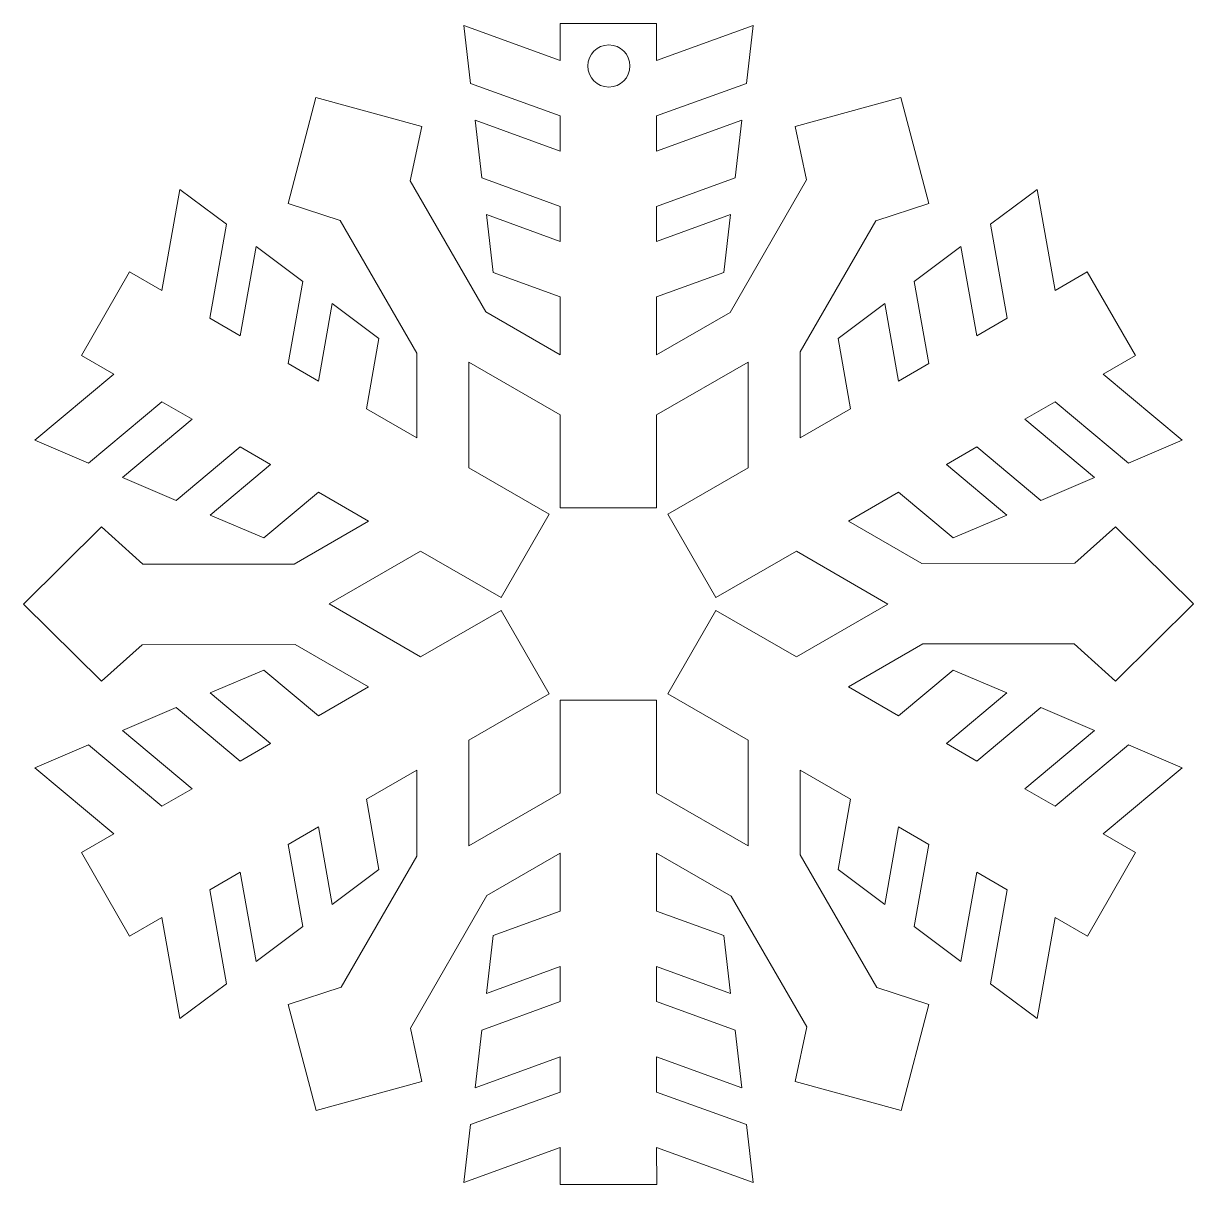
# Model space of a CAD drawing. Header units: millimetres. Extents: x -103 to 102, y -103 to 103.
# Drawn here: x -33.3 to 0.02, y -61.36 to -28.3 of the extents above; entities that cross this region are included whole.
import ezdxf

# ---------------------------------------------------------------- set-up
doc = ezdxf.new("R2010")
doc.units = ezdxf.units.MM
doc.header["$MEASUREMENT"] = 0
doc.layers.add('layer 1', color=7, linetype='Continuous')

msp = doc.modelspace()

# ---------------------------------------------------------------- linework, layer by layer
at = {"layer": 'layer 1', "color": 2, "lineweight": 9}
for points, knots in [([(-1.8368, -48.8421), (-1.8368, -48.8421), (-3.9188, -50.5892), (-3.9188, -50.5892), (-3.9188, -50.5892), (-3.9188, -50.5892), (-4.7841, -50.0896), (-4.7841, -50.0896), (-4.7841, -50.0896), (-4.7841, -50.0896), (-2.8043, -48.4282), (-2.8043, -48.4282), (-2.8043, -48.4282), (-2.8043, -48.4282), (-4.3304, -47.7754), (-4.3304, -47.7754), (-4.3304, -47.7754), (-4.3304, -47.7754), (-6.1491, -49.3016), (-6.1491, -49.3016), (-6.1491, -49.3016), (-6.1491, -49.3016), (-7.0145, -48.8019), (-7.0145, -48.8019), (-7.0145, -48.8019), (-7.0145, -48.8019), (-5.2979, -47.3615), (-5.2979, -47.3615), (-5.2979, -47.3615), (-5.2979, -47.3615), (-6.8239, -46.7086), (-6.8239, -46.7086), (-6.8239, -46.7086), (-6.8239, -46.7086), (-8.3794, -48.0139), (-8.3794, -48.0139), (-8.3794, -48.0139), (-8.3794, -48.0139), (-9.8077, -47.1893), (-9.8077, -47.1893), (-9.8077, -47.1893), (-9.8077, -47.1893), (-7.6891, -45.9662), (-7.6891, -45.9662), (-7.6891, -45.9662), (-7.6891, -45.9662), (-3.3844, -45.9613), (-3.3844, -45.9613), (-3.3844, -45.9613), (-3.3844, -45.9613), (-2.2041, -47.0236), (-2.2041, -47.0236), (-2.2041, -47.0236), (-2.2041, -47.0236), (0.0186, -44.826), (0.0186, -44.826), (0.0186, -44.826), (0.0186, -44.826), (-2.2042, -42.6284), (-2.2042, -42.6284), (-2.2042, -42.6284), (-2.2042, -42.6284), (-3.3618, -43.6703), (-3.3618, -43.6703), (-3.3618, -43.6703), (-3.3618, -43.6703), (-7.7211, -43.6752), (-7.7211, -43.6752), (-7.7211, -43.6752), (-7.7211, -43.6752), (-9.8101, -42.4692), (-9.8101, -42.4692), (-9.8101, -42.4692), (-9.8101, -42.4692), (-8.3794, -41.6432), (-8.3794, -41.6432), (-8.3794, -41.6432), (-8.3794, -41.6432), (-6.8239, -42.9485), (-6.8239, -42.9485), (-6.8239, -42.9485), (-6.8239, -42.9485), (-5.2979, -42.2956), (-5.2979, -42.2956), (-5.2979, -42.2956), (-5.2979, -42.2956), (-7.0146, -40.8551), (-7.0146, -40.8551), (-7.0146, -40.8551), (-7.0146, -40.8551), (-6.1492, -40.3556), (-6.1492, -40.3556), (-6.1492, -40.3556), (-6.1492, -40.3556), (-4.3304, -41.8817), (-4.3304, -41.8817), (-4.3304, -41.8817), (-4.3304, -41.8817), (-2.8043, -41.2289), (-2.8043, -41.2289), (-2.8043, -41.2289), (-2.8043, -41.2289), (-4.7843, -39.5675), (-4.7843, -39.5675), (-4.7843, -39.5675), (-4.7843, -39.5675), (-3.9188, -39.0679), (-3.9188, -39.0679), (-3.9188, -39.0679), (-3.9188, -39.0679), (-1.8368, -40.815), (-1.8368, -40.815), (-1.8368, -40.815), (-1.8368, -40.815), (-0.3107, -40.1621), (-0.3107, -40.1621), (-0.3107, -40.1621), (-0.3107, -40.1621), (-2.554, -38.2798), (-2.554, -38.2798), (-2.554, -38.2798), (-2.554, -38.2798), (-1.6353, -37.7494), (-1.6353, -37.7494), (-1.6353, -37.7494), (-1.6353, -37.7494), (-3.0068, -35.3742), (-3.0068, -35.3742), (-3.0068, -35.3742), (-3.0068, -35.3742), (-3.9254, -35.9046), (-3.9254, -35.9046), (-3.9254, -35.9046), (-3.9254, -35.9046), (-4.4338, -33.0207), (-4.4338, -33.0207), (-4.4338, -33.0207), (-4.4338, -33.0207), (-5.7623, -34.0159), (-5.7623, -34.0159), (-5.7623, -34.0159), (-5.7623, -34.0159), (-5.2903, -36.6926), (-5.2903, -36.6926), (-5.2903, -36.6926), (-5.2903, -36.6926), (-6.1556, -37.1922), (-6.1556, -37.1922), (-6.1556, -37.1922), (-6.1556, -37.1922), (-6.6044, -34.6469), (-6.6044, -34.6469), (-6.6044, -34.6469), (-6.6044, -34.6469), (-7.9328, -35.6421), (-7.9328, -35.6421), (-7.9328, -35.6421), (-7.9328, -35.6421), (-7.5205, -37.9803), (-7.5205, -37.9803), (-7.5205, -37.9803), (-7.5205, -37.9803), (-8.3859, -38.48), (-8.3859, -38.48), (-8.3859, -38.48), (-8.3859, -38.48), (-8.7751, -36.273), (-8.7751, -36.273), (-8.7751, -36.273), (-8.7751, -36.273), (-10.1035, -37.2682), (-10.1035, -37.2682), (-10.1035, -37.2682), (-10.1035, -37.2682), (-9.7509, -39.2679), (-9.7509, -39.2679), (-9.7509, -39.2679), (-9.7509, -39.2679), (-11.1791, -40.0926), (-11.1791, -40.0926), (-11.1791, -40.0926), (-11.1791, -40.0926), (-11.1792, -37.6462), (-11.1792, -37.6462), (-11.1792, -37.6462), (-11.1792, -37.6462), (-9.0309, -33.9159), (-9.0309, -33.9159), (-9.0309, -33.9159), (-9.0309, -33.9159), (-7.5209, -33.4249), (-7.5209, -33.4249), (-7.5209, -33.4249), (-7.5209, -33.4249), (-8.3127, -30.4011), (-8.3127, -30.4011), (-8.3127, -30.4011), (-8.3127, -30.4011), (-11.3273, -31.2273), (-11.3273, -31.2273), (-11.3273, -31.2273), (-11.3273, -31.2273), (-11.0037, -32.7508), (-11.0037, -32.7508), (-11.0037, -32.7508), (-11.0037, -32.7508), (-13.1792, -36.5284), (-13.1792, -36.5284), (-13.1792, -36.5284), (-13.1792, -36.5284), (-15.268, -37.7345), (-15.268, -37.7345), (-15.268, -37.7345), (-15.268, -37.7345), (-15.268, -36.0828), (-15.268, -36.0828), (-15.268, -36.0828), (-15.268, -36.0828), (-13.3599, -35.3883), (-13.3599, -35.3883), (-13.3599, -35.3883), (-13.3599, -35.3883), (-13.1622, -33.7401), (-13.1622, -33.7401), (-13.1622, -33.7401), (-13.1622, -33.7401), (-15.268, -34.5067), (-15.268, -34.5067), (-15.268, -34.5067), (-15.268, -34.5067), (-15.268, -33.5075), (-15.268, -33.5075), (-15.268, -33.5075), (-15.268, -33.5075), (-13.037, -32.6954), (-13.037, -32.6954), (-13.037, -32.6954), (-13.037, -32.6954), (-12.8394, -31.0474), (-12.8394, -31.0474), (-12.8394, -31.0474), (-12.8394, -31.0474), (-15.268, -31.9313), (-15.268, -31.9313), (-15.268, -31.9313), (-15.268, -31.9313), (-15.268, -30.9322), (-15.268, -30.9322), (-15.268, -30.9322), (-15.268, -30.9322), (-12.714, -30.0025), (-12.714, -30.0025), (-12.714, -30.0025), (-12.714, -30.0025), (-12.5163, -28.3545), (-12.5163, -28.3545), (-12.5163, -28.3545), (-12.5163, -28.3545), (-15.268, -29.356), (-15.268, -29.356), (-15.268, -29.356), (-15.268, -29.356), (-15.268, -28.2954), (-15.268, -28.2954), (-15.268, -28.2954), (-15.268, -28.2954), (-18.0107, -28.2954), (-18.0107, -28.2954), (-18.0107, -28.2954), (-18.0107, -28.2954), (-18.0107, -29.356), (-18.0107, -29.356), (-18.0107, -29.356), (-18.0107, -29.356), (-20.7624, -28.3545), (-20.7624, -28.3545), (-20.7624, -28.3545), (-20.7624, -28.3545), (-20.5647, -30.0025), (-20.5647, -30.0025), (-20.5647, -30.0025), (-20.5647, -30.0025), (-18.0107, -30.9322), (-18.0107, -30.9322), (-18.0107, -30.9322), (-18.0107, -30.9322), (-18.0107, -31.9313), (-18.0107, -31.9313), (-18.0107, -31.9313), (-18.0107, -31.9313), (-20.4394, -31.0474), (-20.4394, -31.0474), (-20.4394, -31.0474), (-20.4394, -31.0474), (-20.2417, -32.6954), (-20.2417, -32.6954), (-20.2417, -32.6954), (-20.2417, -32.6954), (-18.0107, -33.5075), (-18.0107, -33.5075), (-18.0107, -33.5075), (-18.0107, -33.5075), (-18.0107, -34.5066), (-18.0107, -34.5066), (-18.0107, -34.5066), (-18.0107, -34.5066), (-20.1164, -33.7401), (-20.1164, -33.7401), (-20.1164, -33.7401), (-20.1164, -33.7401), (-19.9188, -35.3883), (-19.9188, -35.3883), (-19.9188, -35.3883), (-19.9188, -35.3883), (-18.0107, -36.0828), (-18.0107, -36.0828), (-18.0107, -36.0828), (-18.0107, -36.0828), (-18.0107, -37.732), (-18.0107, -37.732), (-18.0107, -37.732), (-18.0107, -37.732), (-20.1293, -36.5088), (-20.1293, -36.5088), (-20.1293, -36.5088), (-20.1293, -36.5088), (-22.2858, -32.7832), (-22.2858, -32.7832), (-22.2858, -32.7832), (-22.2858, -32.7832), (-21.956, -31.2301), (-21.956, -31.2301), (-21.956, -31.2301), (-21.956, -31.2301), (-24.9704, -30.4038), (-24.9704, -30.4038), (-24.9704, -30.4038), (-24.9704, -30.4038), (-25.7621, -33.4276), (-25.7621, -33.4276), (-25.7621, -33.4276), (-25.7621, -33.4276), (-24.281, -33.9092), (-24.281, -33.9092), (-24.281, -33.9092), (-24.281, -33.9092), (-22.0973, -37.682), (-22.0973, -37.682), (-22.0973, -37.682), (-22.0973, -37.682), (-22.0973, -40.094), (-22.0973, -40.094), (-22.0973, -40.094), (-22.0973, -40.094), (-23.5279, -39.2681), (-23.5279, -39.2681), (-23.5279, -39.2681), (-23.5279, -39.2681), (-23.1752, -37.2684), (-23.1752, -37.2684), (-23.1752, -37.2684), (-23.1752, -37.2684), (-24.5037, -36.2731), (-24.5037, -36.2731), (-24.5037, -36.2731), (-24.5037, -36.2731), (-24.8927, -38.48), (-24.8927, -38.48), (-24.8927, -38.48), (-24.8927, -38.48), (-25.758, -37.9805), (-25.758, -37.9805), (-25.758, -37.9805), (-25.758, -37.9805), (-25.3459, -35.6423), (-25.3459, -35.6423), (-25.3459, -35.6423), (-25.3459, -35.6423), (-26.6742, -34.6471), (-26.6742, -34.6471), (-26.6742, -34.6471), (-26.6742, -34.6471), (-27.1231, -37.1923), (-27.1231, -37.1923), (-27.1231, -37.1923), (-27.1231, -37.1923), (-27.9884, -36.6927), (-27.9884, -36.6927), (-27.9884, -36.6927), (-27.9884, -36.6927), (-27.5165, -34.0161), (-27.5165, -34.0161), (-27.5165, -34.0161), (-27.5165, -34.0161), (-28.8448, -33.0209), (-28.8448, -33.0209), (-28.8448, -33.0209), (-28.8448, -33.0209), (-29.3533, -35.9047), (-29.3533, -35.9047), (-29.3533, -35.9047), (-29.3533, -35.9047), (-30.272, -35.3744), (-30.272, -35.3744), (-30.272, -35.3744), (-30.272, -35.3744), (-31.6433, -37.7496), (-31.6433, -37.7496), (-31.6433, -37.7496), (-31.6433, -37.7496), (-30.7248, -38.28), (-30.7248, -38.28), (-30.7248, -38.28), (-30.7248, -38.28), (-32.9679, -40.1623), (-32.9679, -40.1623), (-32.9679, -40.1623), (-32.9679, -40.1623), (-31.4418, -40.8152), (-31.4418, -40.8152), (-31.4418, -40.8152), (-31.4418, -40.8152), (-29.3597, -39.068), (-29.3597, -39.068), (-29.3597, -39.068), (-29.3597, -39.068), (-28.4944, -39.5677), (-28.4944, -39.5677), (-28.4944, -39.5677), (-28.4944, -39.5677), (-30.4742, -41.2289), (-30.4742, -41.2289), (-30.4742, -41.2289), (-30.4742, -41.2289), (-28.9483, -41.8818), (-28.9483, -41.8818), (-28.9483, -41.8818), (-28.9483, -41.8818), (-27.1294, -40.3557), (-27.1294, -40.3557), (-27.1294, -40.3557), (-27.1294, -40.3557), (-26.2641, -40.8553), (-26.2641, -40.8553), (-26.2641, -40.8553), (-26.2641, -40.8553), (-27.9808, -42.2957), (-27.9808, -42.2957), (-27.9808, -42.2957), (-27.9808, -42.2957), (-26.4548, -42.9486), (-26.4548, -42.9486), (-26.4548, -42.9486), (-26.4548, -42.9486), (-24.8992, -41.6432), (-24.8992, -41.6432), (-24.8992, -41.6432), (-24.8992, -41.6432), (-23.4711, -42.468), (-23.4711, -42.468), (-23.4711, -42.468), (-23.4711, -42.468), (-25.5896, -43.6911), (-25.5896, -43.6911), (-25.5896, -43.6911), (-25.5896, -43.6911), (-29.8943, -43.6958), (-29.8943, -43.6958), (-29.8943, -43.6958), (-29.8943, -43.6958), (-31.0744, -42.6336), (-31.0744, -42.6336), (-31.0744, -42.6336), (-31.0744, -42.6336), (-33.2972, -44.8311), (-33.2972, -44.8311), (-33.2972, -44.8311), (-33.2972, -44.8311), (-31.0744, -47.0287), (-31.0744, -47.0287), (-31.0744, -47.0287), (-31.0744, -47.0287), (-29.9168, -45.9868), (-29.9168, -45.9868), (-29.9168, -45.9868), (-29.9168, -45.9868), (-25.5575, -45.982), (-25.5575, -45.982), (-25.5575, -45.982), (-25.5575, -45.982), (-23.4687, -47.188), (-23.4687, -47.188), (-23.4687, -47.188), (-23.4687, -47.188), (-24.8992, -48.0139), (-24.8992, -48.0139), (-24.8992, -48.0139), (-24.8992, -48.0139), (-26.4548, -46.7087), (-26.4548, -46.7087), (-26.4548, -46.7087), (-26.4548, -46.7087), (-27.9808, -47.3616), (-27.9808, -47.3616), (-27.9808, -47.3616), (-27.9808, -47.3616), (-26.2641, -48.8019), (-26.2641, -48.8019), (-26.2641, -48.8019), (-26.2641, -48.8019), (-27.1294, -49.3016), (-27.1294, -49.3016), (-27.1294, -49.3016), (-27.1294, -49.3016), (-28.9483, -47.7754), (-28.9483, -47.7754), (-28.9483, -47.7754), (-28.9483, -47.7754), (-30.4743, -48.4283), (-30.4743, -48.4283), (-30.4743, -48.4283), (-30.4743, -48.4283), (-28.4944, -50.0897), (-28.4944, -50.0897), (-28.4944, -50.0897), (-28.4944, -50.0897), (-29.3597, -50.5892), (-29.3597, -50.5892), (-29.3597, -50.5892), (-29.3597, -50.5892), (-31.4418, -48.8422), (-31.4418, -48.8422), (-31.4418, -48.8422), (-31.4418, -48.8422), (-32.9679, -49.4951), (-32.9679, -49.4951), (-32.9679, -49.4951), (-32.9679, -49.4951), (-30.7248, -51.3773), (-30.7248, -51.3773), (-30.7248, -51.3773), (-30.7248, -51.3773), (-31.6433, -51.9076), (-31.6433, -51.9076), (-31.6433, -51.9076), (-31.6433, -51.9076), (-30.272, -54.2829), (-30.272, -54.2829), (-30.272, -54.2829), (-30.272, -54.2829), (-29.3533, -53.7526), (-29.3533, -53.7526), (-29.3533, -53.7526), (-29.3533, -53.7526), (-28.8448, -56.6363), (-28.8448, -56.6363), (-28.8448, -56.6363), (-28.8448, -56.6363), (-27.5164, -55.6411), (-27.5164, -55.6411), (-27.5164, -55.6411), (-27.5164, -55.6411), (-27.9884, -52.9645), (-27.9884, -52.9645), (-27.9884, -52.9645), (-27.9884, -52.9645), (-27.1231, -52.4649), (-27.1231, -52.4649), (-27.1231, -52.4649), (-27.1231, -52.4649), (-26.6742, -55.0103), (-26.6742, -55.0103), (-26.6742, -55.0103), (-26.6742, -55.0103), (-25.3458, -54.015), (-25.3458, -54.015), (-25.3458, -54.015), (-25.3458, -54.015), (-25.758, -51.6768), (-25.758, -51.6768), (-25.758, -51.6768), (-25.758, -51.6768), (-24.8927, -51.1773), (-24.8927, -51.1773), (-24.8927, -51.1773), (-24.8927, -51.1773), (-24.5037, -53.3841), (-24.5037, -53.3841), (-24.5037, -53.3841), (-24.5037, -53.3841), (-23.1751, -52.3889), (-23.1751, -52.3889), (-23.1751, -52.3889), (-23.1751, -52.3889), (-23.5279, -50.3892), (-23.5279, -50.3892), (-23.5279, -50.3892), (-23.5279, -50.3892), (-22.0996, -49.5646), (-22.0996, -49.5646), (-22.0996, -49.5646), (-22.0996, -49.5646), (-22.0996, -52.0109), (-22.0996, -52.0109), (-22.0996, -52.0109), (-22.0996, -52.0109), (-24.2478, -55.7413), (-24.2478, -55.7413), (-24.2478, -55.7413), (-24.2478, -55.7413), (-25.7578, -56.2322), (-25.7578, -56.2322), (-25.7578, -56.2322), (-25.7578, -56.2322), (-24.9661, -59.256), (-24.9661, -59.256), (-24.9661, -59.256), (-24.9661, -59.256), (-21.9514, -58.4298), (-21.9514, -58.4298), (-21.9514, -58.4298), (-21.9514, -58.4298), (-22.2751, -56.9063), (-22.2751, -56.9063), (-22.2751, -56.9063), (-22.2751, -56.9063), (-20.0995, -53.1287), (-20.0995, -53.1287), (-20.0995, -53.1287), (-20.0995, -53.1287), (-18.0107, -51.9226), (-18.0107, -51.9226), (-18.0107, -51.9226), (-18.0107, -51.9226), (-18.0107, -53.5745), (-18.0107, -53.5745), (-18.0107, -53.5745), (-18.0107, -53.5745), (-19.9188, -54.2691), (-19.9188, -54.2691), (-19.9188, -54.2691), (-19.9188, -54.2691), (-20.1164, -55.917), (-20.1164, -55.917), (-20.1164, -55.917), (-20.1164, -55.917), (-18.0107, -55.1506), (-18.0107, -55.1506), (-18.0107, -55.1506), (-18.0107, -55.1506), (-18.0107, -56.1498), (-18.0107, -56.1498), (-18.0107, -56.1498), (-18.0107, -56.1498), (-20.2417, -56.962), (-20.2417, -56.962), (-20.2417, -56.962), (-20.2417, -56.962), (-20.4394, -58.61), (-20.4394, -58.61), (-20.4394, -58.61), (-20.4394, -58.61), (-18.0107, -57.7259), (-18.0107, -57.7259), (-18.0107, -57.7259), (-18.0107, -57.7259), (-18.0107, -58.7252), (-18.0107, -58.7252), (-18.0107, -58.7252), (-18.0107, -58.7252), (-20.5647, -59.6547), (-20.5647, -59.6547), (-20.5647, -59.6547), (-20.5647, -59.6547), (-20.7623, -61.3028), (-20.7623, -61.3028), (-20.7623, -61.3028), (-20.7623, -61.3028), (-18.0107, -60.3013), (-18.0107, -60.3013), (-18.0107, -60.3013), (-18.0107, -60.3013), (-18.0107, -61.362), (-18.0107, -61.362), (-18.0107, -61.362), (-18.0107, -61.362), (-15.2679, -61.362), (-15.2679, -61.362), (-15.2679, -61.362), (-15.2679, -61.362), (-15.268, -60.3013), (-15.268, -60.3013), (-15.268, -60.3013), (-15.268, -60.3013), (-12.5163, -61.3028), (-12.5163, -61.3028), (-12.5163, -61.3028), (-12.5163, -61.3028), (-12.7139, -59.6547), (-12.7139, -59.6547), (-12.7139, -59.6547), (-12.7139, -59.6547), (-15.268, -58.7252), (-15.268, -58.7252), (-15.268, -58.7252), (-15.268, -58.7252), (-15.268, -57.7259), (-15.268, -57.7259), (-15.268, -57.7259), (-15.268, -57.7259), (-12.8393, -58.6099), (-12.8393, -58.6099), (-12.8393, -58.6099), (-12.8393, -58.6099), (-13.0369, -56.9619), (-13.0369, -56.9619), (-13.0369, -56.9619), (-13.0369, -56.9619), (-15.268, -56.1498), (-15.268, -56.1498), (-15.268, -56.1498), (-15.268, -56.1498), (-15.268, -55.1506), (-15.268, -55.1506), (-15.268, -55.1506), (-15.268, -55.1506), (-13.1622, -55.917), (-13.1622, -55.917), (-13.1622, -55.917), (-13.1622, -55.917), (-13.3598, -54.2691), (-13.3598, -54.2691), (-13.3598, -54.2691), (-13.3598, -54.2691), (-15.268, -53.5745), (-15.268, -53.5745), (-15.268, -53.5745), (-15.268, -53.5745), (-15.268, -51.9253), (-15.268, -51.9253), (-15.268, -51.9253), (-15.268, -51.9253), (-13.1493, -53.1485), (-13.1493, -53.1485), (-13.1493, -53.1485), (-13.1493, -53.1485), (-10.9929, -56.8741), (-10.9929, -56.8741), (-10.9929, -56.8741), (-10.9929, -56.8741), (-11.3228, -58.4273), (-11.3228, -58.4273), (-11.3228, -58.4273), (-11.3228, -58.4273), (-8.3082, -59.2533), (-8.3082, -59.2533), (-8.3082, -59.2533), (-8.3082, -59.2533), (-7.5164, -56.2296), (-7.5164, -56.2296), (-7.5164, -56.2296), (-7.5164, -56.2296), (-8.9975, -55.7481), (-8.9975, -55.7481), (-8.9975, -55.7481), (-8.9975, -55.7481), (-11.1813, -51.9753), (-11.1813, -51.9753), (-11.1813, -51.9753), (-11.1813, -51.9753), (-11.1813, -49.5632), (-11.1813, -49.5632), (-11.1813, -49.5632), (-11.1813, -49.5632), (-9.7509, -50.3891), (-9.7509, -50.3891), (-9.7509, -50.3891), (-9.7509, -50.3891), (-10.1035, -52.3889), (-10.1035, -52.3889), (-10.1035, -52.3889), (-10.1035, -52.3889), (-8.775, -53.3841), (-8.775, -53.3841), (-8.775, -53.3841), (-8.775, -53.3841), (-8.3858, -51.1773), (-8.3858, -51.1773), (-8.3858, -51.1773), (-8.3858, -51.1773), (-7.5205, -51.6767), (-7.5205, -51.6767), (-7.5205, -51.6767), (-7.5205, -51.6767), (-7.9328, -54.015), (-7.9328, -54.015), (-7.9328, -54.015), (-7.9328, -54.015), (-6.6043, -55.0103), (-6.6043, -55.0103), (-6.6043, -55.0103), (-6.6043, -55.0103), (-6.1556, -52.4649), (-6.1556, -52.4649), (-6.1556, -52.4649), (-6.1556, -52.4649), (-5.2902, -52.9645), (-5.2902, -52.9645), (-5.2902, -52.9645), (-5.2902, -52.9645), (-5.7621, -55.6411), (-5.7621, -55.6411), (-5.7621, -55.6411), (-5.7621, -55.6411), (-4.4338, -56.6363), (-4.4338, -56.6363), (-4.4338, -56.6363), (-4.4338, -56.6363), (-3.9253, -53.7525), (-3.9253, -53.7525), (-3.9253, -53.7525), (-3.9253, -53.7525), (-3.0067, -54.2828), (-3.0067, -54.2828), (-3.0067, -54.2828), (-3.0067, -54.2828), (-1.6353, -51.9076), (-1.6353, -51.9076), (-1.6353, -51.9076), (-1.6353, -51.9076), (-2.5539, -51.3772), (-2.5539, -51.3772), (-2.5539, -51.3772), (-2.5539, -51.3772), (-0.3107, -49.495), (-0.3107, -49.495), (-0.3107, -49.495), (-0.3107, -49.495), (-1.8368, -48.8421), (-1.8368, -48.8421)], [0, 0, 0, 0, 0.0047393, 0.0047393, 0.0047393, 0.0047393, 0.0094787, 0.0094787, 0.0094787, 0.0094787, 0.014218, 0.014218, 0.014218, 0.014218, 0.0189573, 0.0189573, 0.0189573, 0.0189573, 0.0236967, 0.0236967, 0.0236967, 0.0236967, 0.028436, 0.028436, 0.028436, 0.028436, 0.0331754, 0.0331754, 0.0331754, 0.0331754, 0.0379147, 0.0379147, 0.0379147, 0.0379147, 0.042654, 0.042654, 0.042654, 0.042654, 0.0473934, 0.0473934, 0.0473934, 0.0473934, 0.0521327, 0.0521327, 0.0521327, 0.0521327, 0.056872, 0.056872, 0.056872, 0.056872, 0.0616114, 0.0616114, 0.0616114, 0.0616114, 0.0663507, 0.0663507, 0.0663507, 0.0663507, 0.07109, 0.07109, 0.07109, 0.07109, 0.0758294, 0.0758294, 0.0758294, 0.0758294, 0.0805687, 0.0805687, 0.0805687, 0.0805687, 0.0853081, 0.0853081, 0.0853081, 0.0853081, 0.0900474, 0.0900474, 0.0900474, 0.0900474, 0.0947867, 0.0947867, 0.0947867, 0.0947867, 0.0995261, 0.0995261, 0.0995261, 0.0995261, 0.1042654, 0.1042654, 0.1042654, 0.1042654, 0.1090047, 0.1090047, 0.1090047, 0.1090047, 0.1137441, 0.1137441, 0.1137441, 0.1137441, 0.1184834, 0.1184834, 0.1184834, 0.1184834, 0.1232227, 0.1232227, 0.1232227, 0.1232227, 0.1279621, 0.1279621, 0.1279621, 0.1279621, 0.1327014, 0.1327014, 0.1327014, 0.1327014, 0.1374408, 0.1374408, 0.1374408, 0.1374408, 0.1421801, 0.1421801, 0.1421801, 0.1421801, 0.1469194, 0.1469194, 0.1469194, 0.1469194, 0.1516588, 0.1516588, 0.1516588, 0.1516588, 0.1563981, 0.1563981, 0.1563981, 0.1563981, 0.1611374, 0.1611374, 0.1611374, 0.1611374, 0.1658768, 0.1658768, 0.1658768, 0.1658768, 0.1706161, 0.1706161, 0.1706161, 0.1706161, 0.1753555, 0.1753555, 0.1753555, 0.1753555, 0.1800948, 0.1800948, 0.1800948, 0.1800948, 0.1848341, 0.1848341, 0.1848341, 0.1848341, 0.1895735, 0.1895735, 0.1895735, 0.1895735, 0.1943128, 0.1943128, 0.1943128, 0.1943128, 0.1990521, 0.1990521, 0.1990521, 0.1990521, 0.2037915, 0.2037915, 0.2037915, 0.2037915, 0.2085308, 0.2085308, 0.2085308, 0.2085308, 0.2132701, 0.2132701, 0.2132701, 0.2132701, 0.2180095, 0.2180095, 0.2180095, 0.2180095, 0.2227488, 0.2227488, 0.2227488, 0.2227488, 0.2274882, 0.2274882, 0.2274882, 0.2274882, 0.2322275, 0.2322275, 0.2322275, 0.2322275, 0.2369668, 0.2369668, 0.2369668, 0.2369668, 0.2417062, 0.2417062, 0.2417062, 0.2417062, 0.2464455, 0.2464455, 0.2464455, 0.2464455, 0.2511848, 0.2511848, 0.2511848, 0.2511848, 0.2559242, 0.2559242, 0.2559242, 0.2559242, 0.2606635, 0.2606635, 0.2606635, 0.2606635, 0.2654028, 0.2654028, 0.2654028, 0.2654028, 0.2701422, 0.2701422, 0.2701422, 0.2701422, 0.2748815, 0.2748815, 0.2748815, 0.2748815, 0.2796209, 0.2796209, 0.2796209, 0.2796209, 0.2843602, 0.2843602, 0.2843602, 0.2843602, 0.2890995, 0.2890995, 0.2890995, 0.2890995, 0.2938389, 0.2938389, 0.2938389, 0.2938389, 0.2985782, 0.2985782, 0.2985782, 0.2985782, 0.3033175, 0.3033175, 0.3033175, 0.3033175, 0.3080569, 0.3080569, 0.3080569, 0.3080569, 0.3127962, 0.3127962, 0.3127962, 0.3127962, 0.3175355, 0.3175355, 0.3175355, 0.3175355, 0.3222749, 0.3222749, 0.3222749, 0.3222749, 0.3270142, 0.3270142, 0.3270142, 0.3270142, 0.3317536, 0.3317536, 0.3317536, 0.3317536, 0.3364929, 0.3364929, 0.3364929, 0.3364929, 0.3412322, 0.3412322, 0.3412322, 0.3412322, 0.3459716, 0.3459716, 0.3459716, 0.3459716, 0.3507109, 0.3507109, 0.3507109, 0.3507109, 0.3554502, 0.3554502, 0.3554502, 0.3554502, 0.3601896, 0.3601896, 0.3601896, 0.3601896, 0.3649289, 0.3649289, 0.3649289, 0.3649289, 0.3696682, 0.3696682, 0.3696682, 0.3696682, 0.3744076, 0.3744076, 0.3744076, 0.3744076, 0.3791469, 0.3791469, 0.3791469, 0.3791469, 0.3838863, 0.3838863, 0.3838863, 0.3838863, 0.3886256, 0.3886256, 0.3886256, 0.3886256, 0.3933649, 0.3933649, 0.3933649, 0.3933649, 0.3981043, 0.3981043, 0.3981043, 0.3981043, 0.4028436, 0.4028436, 0.4028436, 0.4028436, 0.4075829, 0.4075829, 0.4075829, 0.4075829, 0.4123223, 0.4123223, 0.4123223, 0.4123223, 0.4170616, 0.4170616, 0.4170616, 0.4170616, 0.4218009, 0.4218009, 0.4218009, 0.4218009, 0.4265403, 0.4265403, 0.4265403, 0.4265403, 0.4312796, 0.4312796, 0.4312796, 0.4312796, 0.436019, 0.436019, 0.436019, 0.436019, 0.4407583, 0.4407583, 0.4407583, 0.4407583, 0.4454976, 0.4454976, 0.4454976, 0.4454976, 0.450237, 0.450237, 0.450237, 0.450237, 0.4549763, 0.4549763, 0.4549763, 0.4549763, 0.4597156, 0.4597156, 0.4597156, 0.4597156, 0.464455, 0.464455, 0.464455, 0.464455, 0.4691943, 0.4691943, 0.4691943, 0.4691943, 0.4739336, 0.4739336, 0.4739336, 0.4739336, 0.478673, 0.478673, 0.478673, 0.478673, 0.4834123, 0.4834123, 0.4834123, 0.4834123, 0.4881517, 0.4881517, 0.4881517, 0.4881517, 0.492891, 0.492891, 0.492891, 0.492891, 0.4976303, 0.4976303, 0.4976303, 0.4976303, 0.5023697, 0.5023697, 0.5023697, 0.5023697, 0.507109, 0.507109, 0.507109, 0.507109, 0.5118483, 0.5118483, 0.5118483, 0.5118483, 0.5165877, 0.5165877, 0.5165877, 0.5165877, 0.521327, 0.521327, 0.521327, 0.521327, 0.5260664, 0.5260664, 0.5260664, 0.5260664, 0.5308057, 0.5308057, 0.5308057, 0.5308057, 0.535545, 0.535545, 0.535545, 0.535545, 0.5402844, 0.5402844, 0.5402844, 0.5402844, 0.5450237, 0.5450237, 0.5450237, 0.5450237, 0.549763, 0.549763, 0.549763, 0.549763, 0.5545024, 0.5545024, 0.5545024, 0.5545024, 0.5592417, 0.5592417, 0.5592417, 0.5592417, 0.563981, 0.563981, 0.563981, 0.563981, 0.5687204, 0.5687204, 0.5687204, 0.5687204, 0.5734597, 0.5734597, 0.5734597, 0.5734597, 0.5781991, 0.5781991, 0.5781991, 0.5781991, 0.5829384, 0.5829384, 0.5829384, 0.5829384, 0.5876777, 0.5876777, 0.5876777, 0.5876777, 0.5924171, 0.5924171, 0.5924171, 0.5924171, 0.5971564, 0.5971564, 0.5971564, 0.5971564, 0.6018957, 0.6018957, 0.6018957, 0.6018957, 0.6066351, 0.6066351, 0.6066351, 0.6066351, 0.6113744, 0.6113744, 0.6113744, 0.6113744, 0.6161137, 0.6161137, 0.6161137, 0.6161137, 0.6208531, 0.6208531, 0.6208531, 0.6208531, 0.6255924, 0.6255924, 0.6255924, 0.6255924, 0.6303318, 0.6303318, 0.6303318, 0.6303318, 0.6350711, 0.6350711, 0.6350711, 0.6350711, 0.6398104, 0.6398104, 0.6398104, 0.6398104, 0.6445498, 0.6445498, 0.6445498, 0.6445498, 0.6492891, 0.6492891, 0.6492891, 0.6492891, 0.6540284, 0.6540284, 0.6540284, 0.6540284, 0.6587678, 0.6587678, 0.6587678, 0.6587678, 0.6635071, 0.6635071, 0.6635071, 0.6635071, 0.6682464, 0.6682464, 0.6682464, 0.6682464, 0.6729858, 0.6729858, 0.6729858, 0.6729858, 0.6777251, 0.6777251, 0.6777251, 0.6777251, 0.6824645, 0.6824645, 0.6824645, 0.6824645, 0.6872038, 0.6872038, 0.6872038, 0.6872038, 0.6919431, 0.6919431, 0.6919431, 0.6919431, 0.6966825, 0.6966825, 0.6966825, 0.6966825, 0.7014218, 0.7014218, 0.7014218, 0.7014218, 0.7061611, 0.7061611, 0.7061611, 0.7061611, 0.7109005, 0.7109005, 0.7109005, 0.7109005, 0.7156398, 0.7156398, 0.7156398, 0.7156398, 0.7203791, 0.7203791, 0.7203791, 0.7203791, 0.7251185, 0.7251185, 0.7251185, 0.7251185, 0.7298578, 0.7298578, 0.7298578, 0.7298578, 0.7345972, 0.7345972, 0.7345972, 0.7345972, 0.7393365, 0.7393365, 0.7393365, 0.7393365, 0.7440758, 0.7440758, 0.7440758, 0.7440758, 0.7488152, 0.7488152, 0.7488152, 0.7488152, 0.7535545, 0.7535545, 0.7535545, 0.7535545, 0.7582938, 0.7582938, 0.7582938, 0.7582938, 0.7630332, 0.7630332, 0.7630332, 0.7630332, 0.7677725, 0.7677725, 0.7677725, 0.7677725, 0.7725118, 0.7725118, 0.7725118, 0.7725118, 0.7772512, 0.7772512, 0.7772512, 0.7772512, 0.7819905, 0.7819905, 0.7819905, 0.7819905, 0.7867299, 0.7867299, 0.7867299, 0.7867299, 0.7914692, 0.7914692, 0.7914692, 0.7914692, 0.7962085, 0.7962085, 0.7962085, 0.7962085, 0.8009479, 0.8009479, 0.8009479, 0.8009479, 0.8056872, 0.8056872, 0.8056872, 0.8056872, 0.8104265, 0.8104265, 0.8104265, 0.8104265, 0.8151659, 0.8151659, 0.8151659, 0.8151659, 0.8199052, 0.8199052, 0.8199052, 0.8199052, 0.8246445, 0.8246445, 0.8246445, 0.8246445, 0.8293839, 0.8293839, 0.8293839, 0.8293839, 0.8341232, 0.8341232, 0.8341232, 0.8341232, 0.8388626, 0.8388626, 0.8388626, 0.8388626, 0.8436019, 0.8436019, 0.8436019, 0.8436019, 0.8483412, 0.8483412, 0.8483412, 0.8483412, 0.8530806, 0.8530806, 0.8530806, 0.8530806, 0.8578199, 0.8578199, 0.8578199, 0.8578199, 0.8625592, 0.8625592, 0.8625592, 0.8625592, 0.8672986, 0.8672986, 0.8672986, 0.8672986, 0.8720379, 0.8720379, 0.8720379, 0.8720379, 0.8767773, 0.8767773, 0.8767773, 0.8767773, 0.8815166, 0.8815166, 0.8815166, 0.8815166, 0.8862559, 0.8862559, 0.8862559, 0.8862559, 0.8909953, 0.8909953, 0.8909953, 0.8909953, 0.8957346, 0.8957346, 0.8957346, 0.8957346, 0.9004739, 0.9004739, 0.9004739, 0.9004739, 0.9052133, 0.9052133, 0.9052133, 0.9052133, 0.9099526, 0.9099526, 0.9099526, 0.9099526, 0.9146919, 0.9146919, 0.9146919, 0.9146919, 0.9194313, 0.9194313, 0.9194313, 0.9194313, 0.9241706, 0.9241706, 0.9241706, 0.9241706, 0.92891, 0.92891, 0.92891, 0.92891, 0.9336493, 0.9336493, 0.9336493, 0.9336493, 0.9383886, 0.9383886, 0.9383886, 0.9383886, 0.943128, 0.943128, 0.943128, 0.943128, 0.9478673, 0.9478673, 0.9478673, 0.9478673, 0.9526066, 0.9526066, 0.9526066, 0.9526066, 0.957346, 0.957346, 0.957346, 0.957346, 0.9620853, 0.9620853, 0.9620853, 0.9620853, 0.9668246, 0.9668246, 0.9668246, 0.9668246, 0.971564, 0.971564, 0.971564, 0.971564, 0.9763033, 0.9763033, 0.9763033, 0.9763033, 0.9810427, 0.9810427, 0.9810427, 0.9810427, 0.985782, 0.985782, 0.985782, 0.985782, 0.9905213, 0.9905213, 0.9905213, 0.9905213, 1, 1, 1, 1]), ([(-16.6288, -28.908), (-16.2972, -28.908), (-16.0284, -29.1767), (-16.0284, -29.5083), (-16.0284, -29.5083), (-16.0284, -29.8398), (-16.2972, -30.1085), (-16.6288, -30.1085), (-16.6288, -30.1085), (-16.9602, -30.1085), (-17.229, -29.8398), (-17.229, -29.5083), (-17.229, -29.5083), (-17.229, -29.1767), (-16.9602, -28.908), (-16.6288, -28.908)], [0, 0, 0, 0, 0.2, 0.2, 0.2, 0.2, 0.4, 0.4, 0.4, 0.4, 0.6, 0.6, 0.6, 0.6, 1, 1, 1, 1]), ([(-12.6625, -51.7195), (-12.6625, -51.7195), (-12.6625, -51.7195), (-12.6625, -51.7195), (-12.6625, -51.7195), (-12.6625, -51.7195), (-15.268, -50.2152), (-15.268, -50.2152), (-15.268, -50.2152), (-15.268, -50.2152), (-15.268, -47.566), (-15.268, -47.566), (-15.268, -47.566), (-15.268, -47.566), (-18.0107, -47.5662), (-18.0107, -47.5662), (-18.0107, -47.5662), (-18.0107, -47.5662), (-18.0107, -50.2125), (-18.0107, -50.2125), (-18.0107, -50.2125), (-18.0107, -50.2125), (-20.6185, -51.7182), (-20.6185, -51.7182), (-20.6185, -51.7182), (-20.6185, -51.7182), (-20.6185, -48.7095), (-20.6185, -48.7095), (-20.6185, -48.7095), (-20.6185, -48.7095), (-18.3244, -47.385), (-18.3244, -47.385), (-18.3244, -47.385), (-18.3244, -47.385), (-19.6958, -45.0097), (-19.6958, -45.0097), (-19.6958, -45.0097), (-19.6958, -45.0097), (-21.9876, -46.3329), (-21.9876, -46.3329), (-21.9876, -46.3329), (-21.9876, -46.3329), (-24.5955, -44.8273), (-24.5955, -44.8273), (-24.5955, -44.8273), (-24.5955, -44.8273), (-21.9899, -43.3229), (-21.9899, -43.3229), (-21.9899, -43.3229), (-21.9899, -43.3229), (-19.6958, -44.6476), (-19.6958, -44.6476), (-19.6958, -44.6476), (-19.6958, -44.6476), (-18.3244, -42.2722), (-18.3244, -42.2722), (-18.3244, -42.2722), (-18.3244, -42.2722), (-20.6162, -40.949), (-20.6162, -40.949), (-20.6162, -40.949), (-20.6162, -40.949), (-20.6162, -37.9378), (-20.6162, -37.9378), (-20.6162, -37.9378), (-20.6162, -37.9378), (-18.0107, -39.4421), (-18.0107, -39.4421), (-18.0107, -39.4421), (-18.0107, -39.4421), (-18.0107, -42.091), (-18.0107, -42.091), (-18.0107, -42.091), (-18.0107, -42.091), (-15.268, -42.091), (-15.268, -42.091), (-15.268, -42.091), (-15.268, -42.091), (-15.268, -39.4447), (-15.268, -39.4447), (-15.268, -39.4447), (-15.268, -39.4447), (-12.6601, -37.939), (-12.6601, -37.939), (-12.6601, -37.939), (-12.6601, -37.939), (-12.6601, -40.9476), (-12.6601, -40.9476), (-12.6601, -40.9476), (-12.6601, -40.9476), (-14.9542, -42.2722), (-14.9542, -42.2722), (-14.9542, -42.2722), (-14.9542, -42.2722), (-13.5829, -44.6475), (-13.5829, -44.6475), (-13.5829, -44.6475), (-13.5829, -44.6475), (-11.291, -43.3243), (-11.291, -43.3243), (-11.291, -43.3243), (-11.291, -43.3243), (-8.6832, -44.8299), (-8.6832, -44.8299), (-8.6832, -44.8299), (-8.6832, -44.8299), (-11.2888, -46.3343), (-11.2888, -46.3343), (-11.2888, -46.3343), (-11.2888, -46.3343), (-13.5829, -45.0097), (-13.5829, -45.0097), (-13.5829, -45.0097), (-13.5829, -45.0097), (-14.9542, -47.385), (-14.9542, -47.385), (-14.9542, -47.385), (-14.9542, -47.385), (-12.6625, -48.7082), (-12.6625, -48.7082), (-12.6625, -48.7082), (-12.6625, -48.7082), (-12.6625, -51.7195), (-12.6625, -51.7195)], [0, 0, 0, 0, 0.03125, 0.03125, 0.03125, 0.03125, 0.0625, 0.0625, 0.0625, 0.0625, 0.09375, 0.09375, 0.09375, 0.09375, 0.125, 0.125, 0.125, 0.125, 0.15625, 0.15625, 0.15625, 0.15625, 0.1875, 0.1875, 0.1875, 0.1875, 0.21875, 0.21875, 0.21875, 0.21875, 0.25, 0.25, 0.25, 0.25, 0.28125, 0.28125, 0.28125, 0.28125, 0.3125, 0.3125, 0.3125, 0.3125, 0.34375, 0.34375, 0.34375, 0.34375, 0.375, 0.375, 0.375, 0.375, 0.40625, 0.40625, 0.40625, 0.40625, 0.4375, 0.4375, 0.4375, 0.4375, 0.46875, 0.46875, 0.46875, 0.46875, 0.5, 0.5, 0.5, 0.5, 0.53125, 0.53125, 0.53125, 0.53125, 0.5625, 0.5625, 0.5625, 0.5625, 0.59375, 0.59375, 0.59375, 0.59375, 0.625, 0.625, 0.625, 0.625, 0.65625, 0.65625, 0.65625, 0.65625, 0.6875, 0.6875, 0.6875, 0.6875, 0.71875, 0.71875, 0.71875, 0.71875, 0.75, 0.75, 0.75, 0.75, 0.78125, 0.78125, 0.78125, 0.78125, 0.8125, 0.8125, 0.8125, 0.8125, 0.84375, 0.84375, 0.84375, 0.84375, 0.875, 0.875, 0.875, 0.875, 0.90625, 0.90625, 0.90625, 0.90625, 0.9375, 0.9375, 0.9375, 0.9375, 1, 1, 1, 1])]:
    msp.add_open_spline(points, degree=3, knots=knots, dxfattribs=at)

doc.saveas('drawing.dxf')
